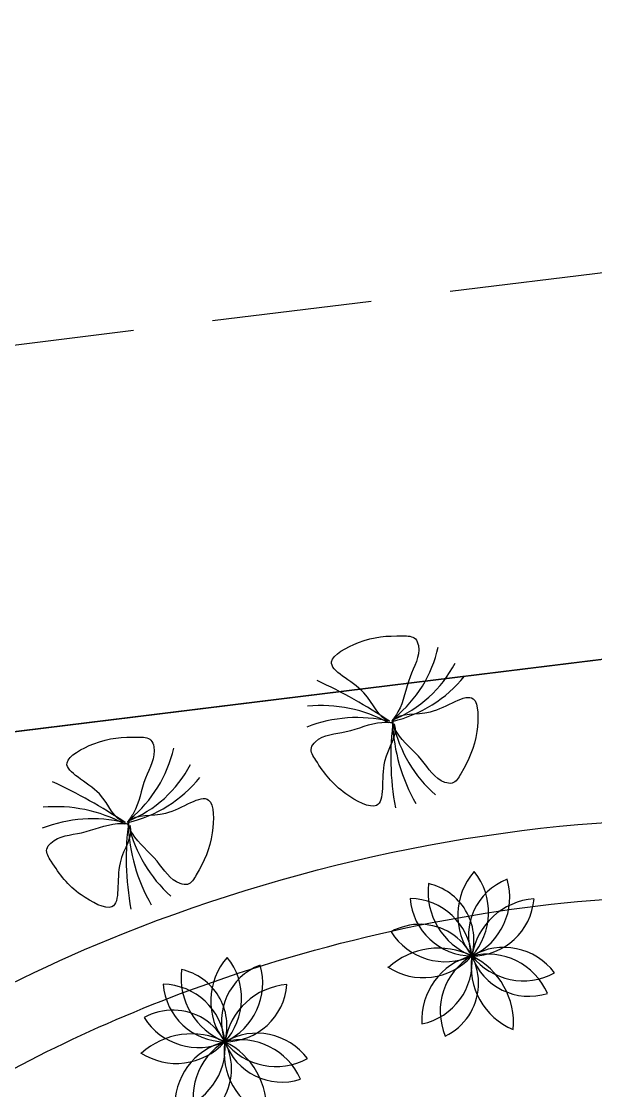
# Model space of a CAD drawing. Extents: x -809667 to 586099, y 3084146 to 3634412.
# Drawn here: x 381871.22 to 381875.72, y 3085674.38 to 3085682.75 of the extents above; entities that cross this region are included whole.
import ezdxf

# ---------------------------------------------------------------- set-up
doc = ezdxf.new("R2010")
doc.units = 0
doc.header["$LTSCALE"] = 0.5
doc.linetypes.add('DASHED', pattern=[0.75, 0.5, -0.25])
doc.layers.get('0').update_dxf_attribs({"linetype": 'CONTINUOUS'})
for name, color, linetype in [('树', 3, 'CONTINUOUS'), ('灌木', 3, 'CONTINUOUS'), ('绿化图层', 84, 'CONTINUOUS'), ('道路', 4, 'CONTINUOUS')]:
    doc.layers.add(name, color=color, linetype=linetype)

# ---------------------------------------------------------------- blocks, each defined once
blk = doc.blocks.new('A$C46A015EA')
at = {"layer": '树', "color": 0, "linetype": 'Continuous'}
for centre, radius, start, end in [((1.328, 4.096), 1.969, 227.5644, 31.3305), ((0.798, 3.475), 1.995, 251.8163, 53.749), ((3.771, 4.188), 2.005, 153.4396, 313.5861), ((4.101, 3.626), 1.85, 126.1691, 303.0486), ((2.09, 4.411), 1.899, 199.3601, 10.491), ((4.644, 2.796), 2.077, 109.3184, 262.8778), ((0.796, 2.582), 1.783, 359.791, 92.4715), ((2.814, 4.682), 2.119, 188.6399, 263.6226), ((0.762, 1.899), 1.939, 297.0245, 103.8489), ((1.257, 1.36), 1.796, 310.7789, 134.4149), ((3.957, 1.204), 1.944, 51.9802, 218.2571), ((2.13, 0.326), 2.294, 10.2667, 147.1518), ((3.546, 0.815), 2.009, 38.8778, 198.6816)]:
    blk.add_arc(centre, radius, start, end, dxfattribs=at)
blk = doc.blocks.new('白玉兰')
at = {"color": 0}
for centre, radius, start, end in [((-1261, 1665), 2054, 309.3934, 347.1655), ((-713, 1844), 1941, 291.8214, 332.6346), ((-478, 2077), 2115, 283.2993, 320.8528), ((-4729, -6984), 8429, 56.1879, 65.279), ((-1148, -2037), 2310, 61.625, 95.1491), ((-559, -2135), 2214, 76.7033, 111.4018), ((4371, -556), 4392, 172.1708, 190.6677), ((2827, 107), 2821, 182.2544, 209.8868), ((2146, 475), 2185, 193.3063, 228.4107)]:
    blk.add_arc(centre, radius, start, end, dxfattribs=at)
for points in [[(-33, 16), (-233, 73), (-342, 562), (-1254, 922), (-425, 1375), (-33, 1392), (376, 1386), (477, 1091), (236, 716), (185, 277), (29, 67), (-7, 18)], [(8, 31), (155, 177), (635, 34), (1395, 653), (1385, -291), (1209, -641), (1004, -995), (697, -939), (487, -546), (129, -287), (22, -49), (-3, 7)], [(36, -22), (99, -220), (-250, -580), (-51, -1540), (-885, -1095), (-1114, -777), (-1334, -432), (-1142, -186), (-697, -181), (-301, 17), (-41, 2), (21, -1)]]:
    blk.add_open_spline(points, degree=3, knots=[0, 0, 0, 0, 621.989778, 1340.944545, 1869.007736, 2592.427455, 2798.699245, 2915.827596, 3435.261502, 4029.77129, 4212.300518, 4212.300518, 4212.300518, 4212.300518], dxfattribs=at)

msp = doc.modelspace()

# ---------------------------------------------------------------- linework, layer by layer
at = {"layer": '道路', "linetype": 'Continuous'}
msp.add_line((381865.0238, 3085676.4347), (381895.7917, 3085680.2173), dxfattribs=at)
at = {"layer": '道路', "color": 1, "linetype": 'DASHED', "ltscale": 5, "flags": 128}
msp.add_lwpolyline([(381945.7696, 3085693.7961), (381906.4217, 3085684.5989, -0.026829), (381905.4715, 3085684.43), (381866.758, 3085679.6705)], format="xyb", dxfattribs=at)
at = {"layer": '道路', "linetype": 'Continuous', "flags": 128}
msp.add_lwpolyline([(381940.617, 3085689.5109), (381907.1045, 3085681.6777, -0.026829), (381905.8375, 3085681.4524), (381867.124, 3085676.6929)], format="xyb", dxfattribs=at)
at = {"layer": '道路', "linetype": 'Continuous'}
for points, knots in [([(381869.1099, 3085673.9536), (381869.97, 3085674.6027), (381873.35, 3085676.6265), (381878.9547, 3085677.0278), (381880.7111, 3085674.8499), (381881.2075, 3085674.4843)], [5.079382, 5.079382, 5.079382, 5.079382, 8.300034, 16.526304, 17.285813, 17.285813, 17.285813, 17.285813]), ([(381868.9411, 3085672.9453), (381869.7714, 3085673.7011), (381870.0818, 3085673.9166), (381871.0527, 3085674.5243), (381871.7532, 3085674.8778), (381873.5486, 3085675.5395), (381874.6876, 3085675.7979), (381876.6663, 3085675.941), (381877.5214, 3085675.8863), (381878.4929, 3085675.6338), (381878.7193, 3085675.5574), (381879.1164, 3085675.3865), (381879.2906, 3085675.2953), (381879.547, 3085675.1323), (381879.6378, 3085675.0678), (381879.8056, 3085674.9341), (381879.8832, 3085674.8653), (381879.9933, 3085674.7562), (381880.032, 3085674.7153), (381880.1334, 3085674.6103), (381880.1944, 3085674.5483), (381880.4066, 3085674.3492), (381880.5886, 3085674.195), (381880.8516, 3085674.0012)], [5.079382, 5.079382, 5.079382, 5.079382, 6.250682, 6.250682, 8.593283, 8.593283, 11.652469, 11.652469, 14.135035, 14.135035, 14.94719, 14.94719, 15.665817, 15.665817, 16.092298, 16.092298, 16.49786, 16.49786, 16.70257, 16.70257, 16.90728, 16.90728, 17.285813, 17.285813, 17.285813, 17.285813])]:
    msp.add_open_spline(points, degree=3, knots=knots, dxfattribs=at)

# ---------------------------------------------------------------- block references
at = {"layer": '灌木', "color": 8, "xscale": 0.2560000000000001, "yscale": 0.2560000000000001, "zscale": 0.2560000000000001, "rotation": 344.8935626644683}
for p in [(381873.9389, 3085674.9705), (381872.0044, 3085674.2993)]:
    msp.add_blockref('A$C46A015EA', p, dxfattribs=at)
at = {"layer": '绿化图层', "color": 8, "linetype": 'Continuous', "xscale": 0.0004880798049271107, "yscale": 0.0004880798049271107, "zscale": 0.04880798235096967}
for p in [(381874.1226, 3085677.2613), (381872.0506, 3085676.4694)]:
    msp.add_blockref('白玉兰', p, dxfattribs=at)

doc.saveas('drawing.dxf')
